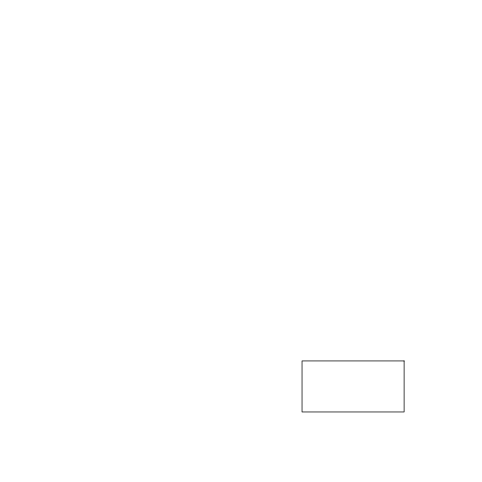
<?xml version="1.0" encoding="UTF-8"?>
<svg xmlns="http://www.w3.org/2000/svg" width="482" height="482" viewBox="0 0 482 482"><rect width="100%" height="100%" fill="white"/><g stroke="black" fill="none" stroke-linecap="round" stroke-linejoin="round"><path stroke-width="0.72" d="M404.109 360.934L302.039 360.934L302.039 411.965L404.109 411.965L404.109 360.934"/></g></svg>
